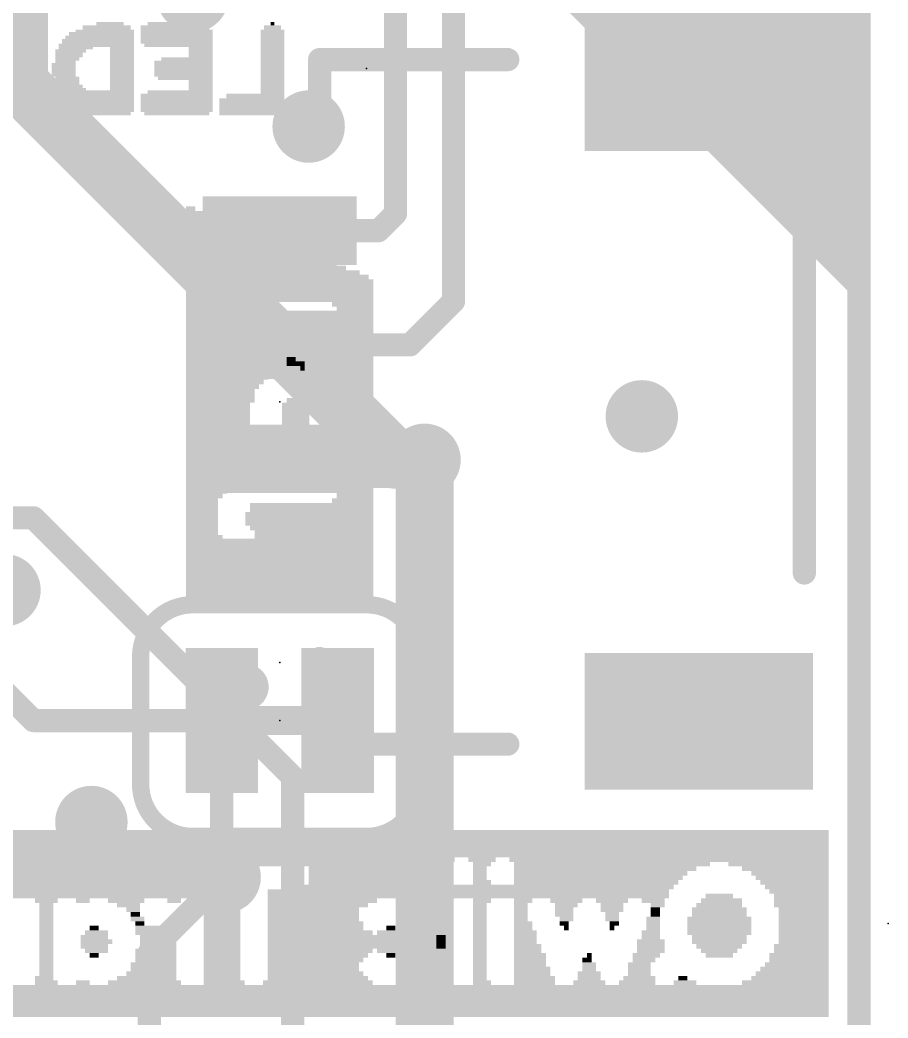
# Model space of a CAD drawing. Extents: x -31.8 to 54.9, y -15.3 to 25.5.
# Drawn here: x 18.04 to 25.65, y 7.3 to 16.05 of the extents above; entities that cross this region are included whole.
import ezdxf

# ---------------------------------------------------------------- set-up
doc = ezdxf.new("R2010")
doc.units = 0
for name, color, linetype in [('1', 12, 'CONTINUOUS'), ('16', 132, 'CONTINUOUS'), ('18', 110, 'CONTINUOUS'), ('20', 53, 'CONTINUOUS'), ('21', 41, 'CONTINUOUS'), ('22', 40, 'CONTINUOUS'), ('23', 53, 'CONTINUOUS'), ('24', 53, 'CONTINUOUS')]:
    doc.layers.add(name, color=color, linetype=linetype)

# ---------------------------------------------------------------- blocks, each defined once
blk = doc.blocks.new('RECT')
blk.add_solid([(-0.5, -0.5), (0.5, -0.5), (-0.5, 0.5), (0.5, 0.5)])
blk = doc.blocks.new('ROUNDV')
at = {"const_width": 0.5}
blk.add_lwpolyline([(0, -0.25, 1), (0, 0.25, 1), (0, -0.25)], format="xyb", dxfattribs=at)

msp = doc.modelspace()

# ---------------------------------------------------------------- linework, layer by layer
at = {"layer": '1'}
for points, const_width in [([(25.4, 25.4), (25.4, 0)], 0.2032), ([(21.336, 14.351), (21.336, 19.939)], 0.2032), ([(21.844, 13.581), (21.844, 19.5707)], 0.2032), ([(21.185, 14.2), (21.336, 14.351)], 0.2032), ([(20.32, 14.2), (21.185, 14.2)], 0.2032), ([(21.463, 13.2), (21.844, 13.581)], 0.2032), ([(20.32, 13.2), (21.463, 13.2)], 0.2032), ([(21.582, 12.2), (20.32, 12.2)], 0.508), ([(21.59, 12.192), (21.582, 12.2)], 0.508), ([(21.59, 5.969), (21.59, 12.192)], 0.508), ([(18.161, 11.684), (17.6446, 11.684)], 0.2032), ([(20.4343, 9.4107), (18.161, 11.684)], 0.2032), ([(20.4343, 6.858), (20.4343, 9.4107)], 0.2032), ([(19.8374, 8.5344), (19.177, 7.874)], 0.2032), ([(19.177, 7.874), (19.177, 5.715)], 0.2032)]:
    msp.add_lwpolyline(points, dxfattribs=dict(at, const_width=const_width))
for points, const_width in [([(21.3719, 14.3151, 1), (21.3001, 14.3869)], 0.1016), ([(21.2852, 14.351, 1), (21.3868, 14.351)], 0.1016), ([(20.32, 14.2508, 1), (20.32, 14.1492)], 0.1016), ([(21.1491, 14.2359, 1), (21.2209, 14.1641)], 0.1016), ([(21.185, 14.1492, 1), (21.185, 14.2508)], 0.1016), ([(21.8799, 13.5451, 1), (21.8081, 13.6169)], 0.1016), ([(21.7932, 13.581, 1), (21.8948, 13.581)], 0.1016), ([(20.32, 13.2508, 1), (20.32, 13.1492)], 0.1016), ([(21.463, 13.1492, 1), (21.463, 13.2508)], 0.1016), ([(21.4271, 13.2359, 1), (21.4989, 13.1641)], 0.1016), ([(20.32, 12.327, 1), (20.32, 12.073)], 0.254), ([(21.6718, 12.2898, 1), (21.4922, 12.1102)], 0.254), ([(21.717, 12.192, 1), (21.463, 12.192)], 0.254), ([(21.582, 12.073, 1), (21.582, 12.327)], 0.254), ([(21.5002, 12.1022, 1), (21.6798, 12.2818)], 0.254), ([(18.1969, 11.7199, 1), (18.1251, 11.6481)], 0.1016), ([(18.161, 11.6332, 1), (18.161, 11.7348)], 0.1016), ([(20.4851, 9.4107, 1), (20.3835, 9.4107)], 0.1016), ([(20.3984, 9.3748, 1), (20.4702, 9.4466)], 0.1016), ([(19.8733, 8.4985, 1), (19.8015, 8.5703)], 0.1016), ([(19.2278, 7.874, 1), (19.1262, 7.874)], 0.1016), ([(19.1411, 7.9099, 1), (19.2129, 7.8381)], 0.1016)]:
    msp.add_lwpolyline(points, format="xyb", dxfattribs=dict(at, const_width=const_width))
at = {"layer": '16'}
for points, const_width in [([(25.4, 25.4), (25.4, 0)], 0.2032), ([(18.034, 15.494), (18.034, 16.383)], 0.508), ([(19.05, 14.478), (18.034, 15.494)], 0.508), ([(19.05, 14.478), (21.336, 12.192)], 0.508), ([(21.336, 12.192), (21.59, 12.192)], 0.508), ([(16.5735, 11.4935), (18.161, 9.906)], 0.2032), ([(18.161, 9.906), (19.812, 9.906)], 0.2032), ([(19.812, 8.5598), (19.812, 9.906)], 0.2032), ([(19.812, 8.5598), (19.8374, 8.5344)], 0.2032)]:
    msp.add_lwpolyline(points, dxfattribs=dict(at, const_width=const_width))
for points, const_width in [([(18.1238, 15.5838, 1), (17.9442, 15.4042)], 0.254), ([(17.907, 15.494, 1), (18.161, 15.494)], 0.254), ([(19.1398, 14.5678, 1), (18.9602, 14.3882)], 0.254), ([(18.9602, 14.3882, 1), (19.1398, 14.5678)], 0.254), ([(21.336, 12.319, 1), (21.336, 12.065)], 0.254), ([(21.59, 12.065, 1), (21.59, 12.319)], 0.254), ([(21.2462, 12.1022, 1), (21.4258, 12.2818)], 0.254), ([(18.161, 9.9568, 1), (18.161, 9.8552)], 0.1016), ([(18.1251, 9.8701, 1), (18.1969, 9.9419)], 0.1016), ([(19.8628, 9.906, 1), (19.7612, 9.906)], 0.1016), ([(19.812, 9.8552, 1), (19.812, 9.9568)], 0.1016), ([(19.8479, 8.5957, 1), (19.7761, 8.5239)], 0.1016), ([(19.7612, 8.5598, 1), (19.8628, 8.5598)], 0.1016), ([(19.8015, 8.4985, 1), (19.8733, 8.5703)], 0.1016)]:
    msp.add_lwpolyline(points, format="xyb", dxfattribs=dict(at, const_width=const_width))
at = {"layer": '20', "const_width": 0.2032}
msp.add_lwpolyline([(25.4, 0), (25.4, 25.4)], dxfattribs=at)
at = {"layer": '21', "const_width": 0.2032}
for points in [[(20.67, 14.95), (20.67, 15.7)], [(20.67, 15.7), (22.32, 15.7)], [(24.92, 11.2), (24.92, 14.2)], [(20.67, 9.7), (20.67, 10.45)], [(22.32, 9.7), (20.67, 9.7)]]:
    msp.add_lwpolyline(points, dxfattribs=at)
at = {"layer": '21'}
for points, const_width in [([(20.7208, 15.7, 1), (20.6192, 15.7)], 0.1016), ([(20.67, 15.7508, 1), (20.67, 15.6492)], 0.1016), ([(22.32, 15.6492, 1), (22.32, 15.7508)], 0.1016), ([(20.6192, 14.95, 1), (20.7208, 14.95)], 0.1016), ([(24.9708, 14.2, 1), (24.8692, 14.2)], 0.1016), ([(24.8692, 11.2, 1), (24.9708, 11.2)], 0.1016), ([(20.7208, 10.45, 1), (20.6192, 10.45)], 0.1016), ([(20.02, 10.0984, 1), (20.02, 10.3016, 1), (20.02, 10.0984)], 0.2032), ([(20.67, 9.7508, 1), (20.67, 9.6492)], 0.1016), ([(22.32, 9.6492, 1), (22.32, 9.7508)], 0.1016), ([(20.6192, 9.7, 1), (20.7208, 9.7)], 0.1016)]:
    msp.add_lwpolyline(points, format="xyb", dxfattribs=dict(at, const_width=const_width))
at = {"layer": '22'}
for points, const_width in [([(13.716, 25.4), (25.4, 13.716)], 0.2032), ([(25.4, 13.716), (25.4, 18.161)], 0.2032), ([(23.0632, 16.0528), (25.4, 16.0528)], 0.2032), ([(23.2664, 15.8496), (25.4, 15.8496)], 0.2032), ([(23.4696, 15.6464), (25.4, 15.6464)], 0.2032), ([(23.6728, 15.4432), (25.4, 15.4432)], 0.2032), ([(23.876, 15.24), (25.4, 15.24)], 0.2032), ([(24.0792, 15.0368), (25.4, 15.0368)], 0.2032), ([(24.2824, 14.8336), (25.4, 14.8336)], 0.2032), ([(24.4856, 14.6304), (25.4, 14.6304)], 0.2032), ([(24.6888, 14.4272), (25.4, 14.4272)], 0.2032), ([(24.892, 14.224), (25.4, 14.224)], 0.2032), ([(25.0952, 14.0208), (25.4, 14.0208)], 0.2032), ([(25.2984, 13.8176), (25.4, 13.8176)], 0.2032), ([(21.082, 10.922), (19.558, 10.922)], 0.1524), ([(19.1008, 9.3472), (19.1008, 10.4648)], 0.1524), ([(21.5392, 9.3472), (21.5392, 10.4648)], 0.1524), ([(19.558, 8.89), (21.082, 8.89)], 0.1524)]:
    msp.add_lwpolyline(points, dxfattribs=dict(at, const_width=const_width))
for points, const_width in [([(23.0632, 16.1036, 1), (23.0632, 16.002)], 0.1016), ([(25.4, 16.002, 1), (25.4, 16.1036)], 0.1016), ([(23.2664, 15.9004, 1), (23.2664, 15.7988)], 0.1016), ([(25.4, 15.7988, 1), (25.4, 15.9004)], 0.1016), ([(23.4696, 15.6972, 1), (23.4696, 15.5956)], 0.1016), ([(25.4, 15.5956, 1), (25.4, 15.6972)], 0.1016), ([(23.6728, 15.494, 1), (23.6728, 15.3924)], 0.1016), ([(25.4, 15.3924, 1), (25.4, 15.494)], 0.1016), ([(23.876, 15.2908, 1), (23.876, 15.1892)], 0.1016), ([(25.4, 15.1892, 1), (25.4, 15.2908)], 0.1016), ([(24.0792, 15.0876, 1), (24.0792, 14.986)], 0.1016), ([(25.4, 14.986, 1), (25.4, 15.0876)], 0.1016), ([(24.2824, 14.8844, 1), (24.2824, 14.7828)], 0.1016), ([(25.4, 14.7828, 1), (25.4, 14.8844)], 0.1016), ([(24.4856, 14.6812, 1), (24.4856, 14.5796)], 0.1016), ([(25.4, 14.5796, 1), (25.4, 14.6812)], 0.1016), ([(24.6888, 14.478, 1), (24.6888, 14.3764)], 0.1016), ([(25.4, 14.3764, 1), (25.4, 14.478)], 0.1016), ([(24.892, 14.2748, 1), (24.892, 14.1732)], 0.1016), ([(25.4, 14.1732, 1), (25.4, 14.2748)], 0.1016), ([(25.0952, 14.0716, 1), (25.0952, 13.97)], 0.1016), ([(25.4, 13.97, 1), (25.4, 14.0716)], 0.1016), ([(25.2984, 13.8684, 1), (25.2984, 13.7668)], 0.1016), ([(25.4, 13.7668, 1), (25.4, 13.8684)], 0.1016), ([(25.3492, 13.716, 1), (25.4508, 13.716)], 0.1016), ([(25.3641, 13.6801, 1), (25.4359, 13.7519)], 0.1016), ([(19.558, 10.922, 0.4142), (19.1008, 10.4648)], 0.1524), ([(19.558, 10.9601, 1), (19.558, 10.8839)], 0.0762), ([(19.558, 10.8839, 1), (19.558, 10.9601)], 0.0762), ([(21.5392, 10.4648, 0.4142), (21.082, 10.922)], 0.1524), ([(21.082, 10.9601, 1), (21.082, 10.8839)], 0.0762), ([(21.082, 10.8839, 1), (21.082, 10.9601)], 0.0762), ([(19.1389, 10.4648, 1), (19.0627, 10.4648)], 0.0762), ([(19.0627, 10.4648, 1), (19.1389, 10.4648)], 0.0762), ([(21.5773, 10.4648, 1), (21.5011, 10.4648)], 0.0762), ([(21.5011, 10.4648, 1), (21.5773, 10.4648)], 0.0762), ([(19.1008, 9.3472, 0.4142), (19.558, 8.89)], 0.1524), ([(19.1389, 9.3472, 1), (19.0627, 9.3472)], 0.0762), ([(19.0627, 9.3472, 1), (19.1389, 9.3472)], 0.0762), ([(21.082, 8.89, 0.4142), (21.5392, 9.3472)], 0.1524), ([(21.5773, 9.3472, 1), (21.5011, 9.3472)], 0.0762), ([(21.5011, 9.3472, 1), (21.5773, 9.3472)], 0.0762), ([(19.558, 8.9281, 1), (19.558, 8.8519)], 0.0762), ([(19.558, 8.8519, 1), (19.558, 8.9281)], 0.0762), ([(21.082, 8.9281, 1), (21.082, 8.8519)], 0.0762), ([(21.082, 8.8519, 1), (21.082, 8.9281)], 0.0762)]:
    msp.add_lwpolyline(points, format="xyb", dxfattribs=dict(at, const_width=const_width))
at = {"layer": '23'}
msp.add_point((20.32, 12.7), dxfattribs=at)
at = {"layer": '24'}
for p in [(21.082, 15.621), (20.32, 10.414), (20.32, 9.906), (25.654, 8.128)]:
    msp.add_point(p, dxfattribs=at)

# ---------------------------------------------------------------- block references
at = {"layer": '1', "rotation": 90}
for p, xscale, yscale in [((23.995, 15.5), 1.2, 2), ((20.32, 14.2), 0.6, 1.35), ((20.32, 13.2), 0.6, 1.35), ((20.32, 12.2), 0.6, 1.35), ((20.32, 11.2), 0.6, 1.35), ((23.995, 9.9), 1.2, 2)]:
    msp.add_blockref('RECT', p, dxfattribs=dict(at, xscale=xscale, yscale=yscale))
at = {"layer": '16', "rotation": 180}
for p, xscale, yscale in [((19.812, 9.906), 0.635, 1.27), ((20.828, 9.906), 0.635, 1.27), ((20.32, 9.906), 0.4064, 0.254)]:
    msp.add_blockref('RECT', p, dxfattribs=dict(at, xscale=xscale, yscale=yscale))
at = {"layer": '18', "xscale": 0.635, "yscale": 0.635}
for p in [(19.558, 16.256), (19.558, 16.256), (20.574, 15.113), (20.574, 15.113), (23.495, 12.573), (23.495, 12.573), (21.59, 12.192), (21.59, 12.192), (17.907, 11.049), (17.907, 11.049), (18.669, 9.017), (18.669, 9.017), (19.8374, 8.5344), (19.8374, 8.5344)]:
    msp.add_blockref('ROUNDV', p, dxfattribs=at)
at = {"layer": '22'}
for p, xscale, yscale, rotation in [((18.832, 16.016), 0.24, 0.03, 180), ((19.402, 16.016), 0.48, 0.03, 180), ((20.257, 16.016), 0.03, 0.03, 180), ((18.757, 15.926), 0.57, 0.03, 180), ((18.787, 15.946), 0.51, 0.03, 180), ((18.802, 15.981), 0.42, 0.04, 180), ((19.402, 15.981), 0.6, 0.04, 180), ((19.417, 15.946), 0.63, 0.03, 180), ((19.417, 15.926), 0.63, 0.03, 180), ((20.257, 15.946), 0.21, 0.03, 180), ((20.257, 15.926), 0.21, 0.03, 180), ((20.257, 15.981), 0.15, 0.04, 180), ((18.712, 15.826), 0.66, 0.03, 180), ((18.727, 15.861), 0.63, 0.04, 180), ((18.742, 15.896), 0.6, 0.03, 180), ((19.417, 15.896), 0.63, 0.03, 180), ((19.417, 15.861), 0.63, 0.04, 180), ((19.432, 15.826), 0.6, 0.03, 180), ((20.257, 15.896), 0.21, 0.03, 180), ((20.257, 15.861), 0.21, 0.04, 180), ((20.257, 15.826), 0.21, 0.03, 180), ((18.487, 15.776), 0.27, 0.03, 180), ((18.472, 15.741), 0.24, 0.04, 180), ((18.532, 15.806), 0.3, 0.03, 180), ((18.937, 15.806), 0.21, 0.03, 180), ((18.937, 15.776), 0.21, 0.03, 180), ((18.937, 15.741), 0.21, 0.04, 180), ((19.627, 15.806), 0.21, 0.03, 180), ((19.627, 15.776), 0.21, 0.03, 180), ((19.627, 15.741), 0.21, 0.04, 180), ((20.257, 15.806), 0.21, 0.03, 180), ((20.257, 15.776), 0.21, 0.03, 180), ((20.257, 15.741), 0.21, 0.04, 180), ((18.427, 15.656), 0.21, 0.03, 180), ((18.457, 15.706), 0.21, 0.03, 180), ((18.442, 15.676), 0.18, 0.03, 180), ((18.937, 15.706), 0.21, 0.03, 180), ((18.937, 15.676), 0.21, 0.03, 180), ((18.937, 15.656), 0.21, 0.03, 180), ((19.477, 15.676), 0.51, 0.03, 180), ((19.477, 15.656), 0.51, 0.03, 180), ((19.507, 15.706), 0.45, 0.03, 180), ((20.257, 15.706), 0.21, 0.03, 180), ((20.257, 15.676), 0.21, 0.03, 180), ((20.257, 15.656), 0.21, 0.03, 180), ((18.427, 15.621), 0.21, 0.04, 180), ((18.427, 15.586), 0.21, 0.03, 180), ((18.427, 15.566), 0.21, 0.03, 180), ((18.937, 15.621), 0.21, 0.04, 180), ((18.937, 15.586), 0.21, 0.03, 180), ((18.937, 15.566), 0.21, 0.03, 180), ((19.477, 15.621), 0.51, 0.04, 180), ((19.477, 15.586), 0.51, 0.03, 180), ((19.477, 15.566), 0.51, 0.03, 180), ((20.257, 15.621), 0.21, 0.04, 180), ((20.257, 15.586), 0.21, 0.03, 180), ((20.257, 15.566), 0.21, 0.03, 180), ((18.457, 15.536), 0.21, 0.03, 180), ((18.457, 15.501), 0.21, 0.04, 180), ((18.937, 15.536), 0.21, 0.03, 180), ((18.937, 15.501), 0.21, 0.04, 180), ((19.492, 15.536), 0.48, 0.03, 180), ((19.627, 15.501), 0.21, 0.04, 180), ((20.257, 15.536), 0.21, 0.03, 180), ((20.257, 15.501), 0.21, 0.04, 180), ((18.472, 15.466), 0.24, 0.03, 180), ((18.502, 15.436), 0.24, 0.03, 180), ((18.712, 15.416), 0.66, 0.03, 180), ((18.727, 15.381), 0.63, 0.04, 180), ((18.937, 15.466), 0.21, 0.03, 180), ((18.937, 15.436), 0.21, 0.03, 180), ((19.417, 15.381), 0.63, 0.04, 180), ((19.447, 15.416), 0.57, 0.03, 180), ((19.627, 15.466), 0.21, 0.03, 180), ((19.627, 15.436), 0.21, 0.03, 180), ((20.107, 15.381), 0.51, 0.04, 180), ((20.257, 15.466), 0.21, 0.03, 180), ((20.257, 15.436), 0.21, 0.03, 180), ((20.257, 15.416), 0.21, 0.03, 180), ((18.742, 15.346), 0.6, 0.03, 180), ((18.757, 15.326), 0.57, 0.03, 180), ((18.772, 15.296), 0.54, 0.03, 180), ((19.417, 15.346), 0.63, 0.03, 180), ((19.417, 15.326), 0.63, 0.03, 180), ((19.417, 15.296), 0.63, 0.03, 180), ((20.077, 15.346), 0.57, 0.03, 180), ((20.077, 15.326), 0.57, 0.03, 180), ((20.077, 15.296), 0.57, 0.03, 180), ((18.787, 15.261), 0.51, 0.04, 180), ((18.817, 15.226), 0.39, 0.03, 180), ((19.417, 15.261), 0.63, 0.04, 180), ((19.417, 15.226), 0.57, 0.03, 180), ((20.077, 15.261), 0.57, 0.04, 180), ((20.062, 15.226), 0.54, 0.03, 180), ((19.52, 12.674), 3.48, 0.04, 90), ((19.56, 12.674), 3.48, 0.04, 90), ((19.6, 12.654), 3.44, 0.04, 90), ((19.64, 12.654), 3.44, 0.04, 90), ((19.68, 12.634), 3.4, 0.04, 90), ((19.72, 12.634), 3.4, 0.04, 90), ((19.76, 12.634), 3.4, 0.04, 90), ((19.8, 13.914), 0.76, 0.04, 90), ((19.84, 13.914), 0.76, 0.04, 90), ((19.88, 13.914), 0.68, 0.04, 90), ((19.92, 13.914), 0.68, 0.04, 90), ((19.96, 13.914), 0.68, 0.04, 90), ((20, 13.894), 0.64, 0.04, 90), ((20.04, 13.894), 0.64, 0.04, 90), ((20.08, 13.874), 0.6, 0.04, 90), ((20.12, 13.874), 0.6, 0.04, 90), ((20.16, 13.874), 0.6, 0.04, 90), ((20.2, 13.854), 0.56, 0.04, 90), ((20.24, 13.854), 0.56, 0.04, 90), ((20.28, 13.834), 0.52, 0.04, 90), ((20.32, 13.834), 0.52, 0.04, 90), ((20.36, 13.834), 0.52, 0.04, 90), ((20.4, 13.834), 0.52, 0.04, 90), ((20.44, 13.814), 0.48, 0.04, 90), ((20.48, 13.814), 0.48, 0.04, 90), ((20.52, 13.794), 0.44, 0.04, 90), ((20.56, 13.794), 0.44, 0.04, 90), ((20.6, 13.794), 0.44, 0.04, 90), ((20.64, 13.774), 0.4, 0.04, 90), ((20.68, 13.774), 0.4, 0.04, 90), ((20.72, 13.754), 0.36, 0.04, 90), ((20.76, 13.754), 0.36, 0.04, 90), ((20.8, 13.734), 0.4, 0.04, 90), ((20.84, 12.414), 2.96, 0.04, 90), ((20.88, 12.414), 2.96, 0.04, 90), ((20.92, 12.394), 2.92, 0.04, 90), ((20.96, 12.394), 2.92, 0.04, 90), ((21, 12.394), 2.92, 0.04, 90), ((21.04, 12.374), 2.88, 0.04, 90), ((21.08, 12.374), 2.88, 0.04, 90), ((21.12, 12.354), 2.84, 0.04, 90), ((19.8, 12.874), 0.92, 0.04, 90), ((19.84, 12.874), 0.92, 0.04, 90), ((20.8, 13.054), 0.56, 0.04, 90), ((19.88, 12.874), 0.84, 0.04, 90), ((19.92, 12.874), 0.84, 0.04, 90), ((19.96, 12.874), 0.84, 0.04, 90), ((20, 12.874), 0.84, 0.04, 90), ((20.04, 12.874), 0.84, 0.04, 90), ((20.08, 12.994), 0.6, 0.04, 90), ((20.12, 13.054), 0.48, 0.04, 90), ((20.16, 13.074), 0.44, 0.04, 90), ((20.2, 13.094), 0.4, 0.04, 90), ((20.24, 13.114), 0.36, 0.04, 90), ((20.28, 13.134), 0.32, 0.04, 90), ((20.32, 13.134), 0.32, 0.04, 90), ((20.36, 13.134), 0.32, 0.04, 90), ((20.68, 13.074), 0.28, 0.04, 90), ((20.72, 13.074), 0.36, 0.04, 90), ((20.76, 13.074), 0.44, 0.04, 90), ((20.6, 13.054), 0.16, 0.04, 90), ((20.64, 13.054), 0.24, 0.04, 90), ((20.4, 13.054), 0.08, 0.04, 90), ((20.44, 13.054), 0.08, 0.04, 90), ((20.48, 13.034), 0.04, 0.04, 90), ((20.52, 13.014), 0.08, 0.04, 90), ((20.56, 13.034), 0.12, 0.04, 90), ((20.36, 12.574), 0.24, 0.04, 90), ((20.4, 12.594), 0.28, 0.04, 90), ((20.44, 12.594), 0.28, 0.04, 90), ((20.48, 12.594), 0.28, 0.04, 90), ((20.52, 12.594), 0.28, 0.04, 90), ((20.56, 12.574), 0.24, 0.04, 90), ((19.8, 12.034), 0.36, 0.04, 90), ((19.84, 12.054), 0.32, 0.04, 90), ((19.88, 12.054), 0.24, 0.04, 90), ((19.92, 12.074), 0.2, 0.04, 90), ((19.96, 12.094), 0.16, 0.04, 90), ((20, 12.094), 0.16, 0.04, 90), ((20.04, 12.114), 0.12, 0.04, 90), ((20.08, 12.114), 0.12, 0.04, 90), ((20.12, 12.114), 0.12, 0.04, 90), ((20.16, 12.114), 0.12, 0.04, 90), ((20.2, 12.114), 0.12, 0.04, 90), ((20.24, 12.114), 0.12, 0.04, 90), ((20.28, 12.114), 0.12, 0.04, 90), ((20.32, 12.114), 0.12, 0.04, 90), ((20.36, 12.114), 0.12, 0.04, 90), ((20.4, 12.114), 0.12, 0.04, 90), ((20.44, 12.114), 0.12, 0.04, 90), ((20.48, 12.114), 0.12, 0.04, 90), ((20.52, 12.114), 0.12, 0.04, 90), ((20.56, 12.114), 0.12, 0.04, 90), ((20.6, 12.114), 0.12, 0.04, 90), ((20.64, 12.114), 0.12, 0.04, 90), ((20.68, 12.114), 0.12, 0.04, 90), ((20.72, 12.114), 0.12, 0.04, 90), ((20.76, 12.114), 0.12, 0.04, 90), ((20.8, 12.134), 0.16, 0.04, 90), ((20.08, 11.694), 0.24, 0.04, 90), ((20.12, 11.374), 0.88, 0.04, 90), ((20.16, 11.374), 0.88, 0.04, 90), ((20.2, 11.374), 0.88, 0.04, 90), ((20.24, 11.374), 0.88, 0.04, 90), ((20.28, 11.374), 0.88, 0.04, 90), ((20.32, 11.374), 0.88, 0.04, 90), ((20.36, 11.374), 0.88, 0.04, 90), ((20.4, 11.374), 0.88, 0.04, 90), ((20.44, 11.374), 0.88, 0.04, 90), ((20.48, 11.374), 0.88, 0.04, 90), ((20.52, 11.374), 0.88, 0.04, 90), ((20.56, 11.374), 0.88, 0.04, 90), ((20.6, 11.374), 0.88, 0.04, 90), ((20.64, 11.374), 0.88, 0.04, 90), ((20.68, 11.374), 0.88, 0.04, 90), ((20.72, 11.374), 0.88, 0.04, 90), ((20.76, 11.374), 0.88, 0.04, 90), ((20.8, 11.394), 0.92, 0.04, 90), ((20.04, 11.674), 0.12, 0.04, 90), ((19.8, 11.234), 0.6, 0.04, 90), ((19.84, 11.194), 0.52, 0.04, 90), ((19.88, 11.174), 0.48, 0.04, 90), ((19.92, 11.154), 0.44, 0.04, 90), ((19.96, 11.154), 0.44, 0.04, 90), ((20, 11.154), 0.44, 0.04, 90), ((20.04, 11.154), 0.44, 0.04, 90), ((20.08, 11.174), 0.48, 0.04, 90), ((12.754, 8.928), 24.76, 0.04, 180), ((12.754, 8.888), 24.76, 0.04, 180), ((12.754, 8.848), 24.76, 0.04, 180), ((12.754, 8.808), 24.76, 0.04, 180), ((12.754, 8.768), 24.76, 0.04, 180), ((12.754, 8.728), 24.76, 0.04, 180), ((15.034, 8.688), 13.64, 0.04, 180), ((16.514, 8.648), 10.6, 0.04, 180), ((22.094, 8.688), 0.24, 0.04, 180), ((22.094, 8.648), 0.16, 0.04, 180), ((23.734, 8.688), 2.8, 0.04, 180), ((23.234, 8.648), 1.72, 0.04, 180), ((24.694, 8.648), 0.88, 0.04, 180), ((15.474, 8.608), 8.28, 0.04, 180), ((16.054, 8.568), 7.04, 0.04, 180), ((21.174, 8.608), 1.2, 0.04, 180), ((21.174, 8.568), 1.2, 0.04, 180), ((22.074, 8.608), 0.12, 0.04, 180), ((22.074, 8.568), 0.12, 0.04, 180), ((23.174, 8.608), 1.6, 0.04, 180), ((23.134, 8.568), 1.52, 0.04, 180), ((24.754, 8.608), 0.76, 0.04, 180), ((24.794, 8.568), 0.68, 0.04, 180), ((16.054, 8.528), 7.04, 0.04, 180), ((16.054, 8.488), 7.04, 0.04, 180), ((21.174, 8.528), 1.2, 0.04, 180), ((21.194, 8.488), 1.24, 0.04, 180), ((22.074, 8.528), 0.12, 0.04, 180), ((22.094, 8.488), 0.16, 0.04, 180), ((23.114, 8.528), 1.48, 0.04, 180), ((23.094, 8.488), 1.44, 0.04, 180), ((24.814, 8.528), 0.64, 0.04, 180), ((24.834, 8.488), 0.6, 0.04, 180), ((16.074, 8.448), 7.08, 0.04, 180), ((16.254, 8.408), 7.44, 0.04, 180), ((21.974, 8.408), 3.52, 0.04, 180), ((22.154, 8.448), 3.24, 0.04, 180), ((24.854, 8.448), 0.56, 0.04, 180), ((24.874, 8.408), 0.52, 0.04, 180), ((16.254, 8.368), 7.44, 0.04, 180), ((18.274, 8.328), 0.2, 0.04, 180), ((18.594, 8.328), 0.12, 0.04, 180), ((18.974, 8.328), 0.32, 0.04, 180), ((19.394, 8.328), 0.12, 0.04, 180), ((19.814, 8.328), 0.32, 0.04, 180), ((21.974, 8.368), 3.52, 0.04, 180), ((20.694, 8.328), 0.96, 0.04, 180), ((21.614, 8.328), 0.4, 0.04, 180), ((22.094, 8.328), 0.16, 0.04, 180), ((22.454, 8.328), 0.16, 0.04, 180), ((22.834, 8.328), 0.28, 0.04, 180), ((23.234, 8.328), 0.28, 0.04, 180), ((23.594, 8.328), 0.2, 0.04, 180), ((24.194, 8.328), 0.36, 0.04, 180), ((24.174, 8.368), 0.24, 0.04, 180), ((24.894, 8.368), 0.48, 0.04, 180), ((24.894, 8.328), 0.48, 0.04, 180), ((18.274, 8.288), 0.12, 0.04, 180), ((18.274, 8.248), 0.12, 0.04, 180), ((18.274, 8.208), 0.12, 0.04, 180), ((18.994, 8.288), 0.2, 0.04, 180), ((19.034, 8.248), 0.12, 0.04, 180), ((19.054, 8.208), 0.08, 0.04, 180), ((19.814, 8.288), 0.32, 0.04, 180), ((19.814, 8.248), 0.32, 0.04, 180), ((19.814, 8.208), 0.32, 0.04, 180), ((20.654, 8.288), 0.88, 0.04, 180), ((20.614, 8.248), 0.8, 0.04, 180), ((20.614, 8.208), 0.8, 0.04, 180), ((21.634, 8.288), 0.28, 0.04, 180), ((21.674, 8.248), 0.2, 0.04, 180), ((21.694, 8.208), 0.16, 0.04, 180), ((22.074, 8.288), 0.12, 0.04, 180), ((22.074, 8.248), 0.12, 0.04, 180), ((22.074, 8.208), 0.12, 0.04, 180), ((22.434, 8.288), 0.12, 0.04, 180), ((22.434, 8.248), 0.12, 0.04, 180), ((22.434, 8.208), 0.12, 0.04, 180), ((22.834, 8.288), 0.2, 0.04, 180), ((22.814, 8.248), 0.16, 0.04, 180), ((22.814, 8.208), 0.16, 0.04, 180), ((23.234, 8.288), 0.2, 0.04, 180), ((23.234, 8.248), 0.2, 0.04, 180), ((23.234, 8.208), 0.12, 0.04, 180), ((23.634, 8.288), 0.12, 0.04, 180), ((23.614, 8.248), 0.08, 0.04, 180), ((23.614, 8.208), 0.08, 0.04, 180), ((24.174, 8.248), 0.48, 0.04, 180), ((24.174, 8.208), 0.48, 0.04, 180), ((24.174, 8.288), 0.4, 0.04, 180), ((24.894, 8.288), 0.48, 0.04, 180), ((24.914, 8.248), 0.44, 0.04, 180), ((24.914, 8.208), 0.44, 0.04, 180), ((18.274, 8.168), 0.12, 0.04, 180), ((18.274, 8.128), 0.12, 0.04, 180), ((19.074, 8.168), 0.12, 0.04, 180), ((19.094, 8.128), 0.08, 0.04, 180), ((19.814, 8.168), 0.32, 0.04, 180), ((19.814, 8.128), 0.32, 0.04, 180), ((20.614, 8.168), 0.8, 0.04, 180), ((20.634, 8.128), 0.84, 0.04, 180), ((21.694, 8.168), 0.16, 0.04, 180), ((21.714, 8.128), 0.12, 0.04, 180), ((22.074, 8.168), 0.12, 0.04, 180), ((22.074, 8.128), 0.12, 0.04, 180), ((22.434, 8.168), 0.12, 0.04, 180), ((22.454, 8.128), 0.16, 0.04, 180), ((22.834, 8.168), 0.12, 0.04, 180), ((22.814, 8.128), 0.08, 0.04, 180), ((23.234, 8.168), 0.12, 0.04, 180), ((23.254, 8.128), 0.08, 0.04, 180), ((23.594, 8.168), 0.12, 0.04, 180), ((23.594, 8.128), 0.12, 0.04, 180), ((24.174, 8.168), 0.56, 0.04, 180), ((24.174, 8.128), 0.56, 0.04, 180), ((24.914, 8.168), 0.44, 0.04, 180), ((24.914, 8.128), 0.44, 0.04, 180), ((18.274, 8.088), 0.12, 0.04, 180), ((18.274, 8.048), 0.12, 0.04, 180), ((18.714, 8.048), 0.2, 0.04, 180), ((18.694, 8.088), 0.08, 0.04, 180), ((19.214, 8.088), 0.32, 0.04, 180), ((19.234, 8.048), 0.36, 0.04, 180), ((19.814, 8.088), 0.32, 0.04, 180), ((19.814, 8.048), 0.32, 0.04, 180), ((20.634, 8.088), 0.84, 0.04, 180), ((20.674, 8.048), 0.92, 0.04, 180), ((21.294, 8.048), 0.24, 0.04, 180), ((21.294, 8.088), 0.08, 0.04, 180), ((21.714, 8.088), 0.12, 0.04, 180), ((21.714, 8.048), 0.12, 0.04, 180), ((22.074, 8.088), 0.12, 0.04, 180), ((22.074, 8.048), 0.12, 0.04, 180), ((22.454, 8.088), 0.16, 0.04, 180), ((22.474, 8.048), 0.2, 0.04, 180), ((22.834, 8.088), 0.04, 0.04, 180), ((23.234, 8.088), 0.04, 0.04, 180), ((23.574, 8.048), 0.16, 0.04, 180), ((23.594, 8.088), 0.12, 0.04, 180), ((24.174, 8.088), 0.56, 0.04, 180), ((24.174, 8.048), 0.56, 0.04, 180), ((24.914, 8.088), 0.44, 0.04, 180), ((24.914, 8.048), 0.44, 0.04, 180), ((18.274, 8.008), 0.12, 0.04, 180), ((18.274, 7.968), 0.12, 0.04, 180), ((18.694, 8.008), 0.24, 0.04, 180), ((18.714, 7.968), 0.28, 0.04, 180), ((19.254, 8.008), 0.32, 0.04, 180), ((19.254, 7.968), 0.32, 0.04, 180), ((19.814, 8.008), 0.32, 0.04, 180), ((19.814, 7.968), 0.32, 0.04, 180), ((20.814, 8.008), 1.2, 0.04, 180), ((20.814, 7.968), 1.2, 0.04, 180), ((21.734, 8.008), 0.08, 0.04, 180), ((21.734, 7.968), 0.08, 0.04, 180), ((22.074, 8.008), 0.12, 0.04, 180), ((22.074, 7.968), 0.12, 0.04, 180), ((22.474, 8.008), 0.2, 0.04, 180), ((22.474, 7.968), 0.2, 0.04, 180), ((23.574, 7.968), 0.24, 0.04, 180), ((23.574, 8.008), 0.16, 0.04, 180), ((24.174, 8.008), 0.48, 0.04, 180), ((24.174, 7.968), 0.48, 0.04, 180), ((24.914, 8.008), 0.44, 0.04, 180), ((24.914, 7.968), 0.44, 0.04, 180), ((18.274, 7.928), 0.12, 0.04, 180), ((18.274, 7.888), 0.12, 0.04, 180), ((18.694, 7.928), 0.24, 0.04, 180), ((18.714, 7.888), 0.2, 0.04, 180), ((19.234, 7.888), 0.36, 0.04, 180), ((19.254, 7.928), 0.32, 0.04, 180), ((19.814, 7.928), 0.32, 0.04, 180), ((19.814, 7.888), 0.32, 0.04, 180), ((20.814, 7.928), 1.2, 0.04, 180), ((20.674, 7.888), 0.92, 0.04, 180), ((21.294, 7.888), 0.24, 0.04, 180), ((21.714, 7.888), 0.12, 0.04, 180), ((21.734, 7.928), 0.08, 0.04, 180), ((22.074, 7.928), 0.12, 0.04, 180), ((22.074, 7.888), 0.12, 0.04, 180), ((22.494, 7.928), 0.24, 0.04, 180), ((22.494, 7.888), 0.24, 0.04, 180), ((23.574, 7.928), 0.24, 0.04, 180), ((23.574, 7.888), 0.24, 0.04, 180), ((24.174, 7.928), 0.4, 0.04, 180), ((24.174, 7.888), 0.32, 0.04, 180), ((24.894, 7.928), 0.48, 0.04, 180), ((24.894, 7.888), 0.48, 0.04, 180), ((18.274, 7.848), 0.12, 0.04, 180), ((18.274, 7.808), 0.12, 0.04, 180), ((18.274, 7.768), 0.12, 0.04, 180), ((18.694, 7.848), 0.08, 0.04, 180), ((19.214, 7.768), 0.4, 0.04, 180), ((19.234, 7.848), 0.36, 0.04, 180), ((19.234, 7.808), 0.36, 0.04, 180), ((19.814, 7.848), 0.32, 0.04, 180), ((19.814, 7.808), 0.32, 0.04, 180), ((19.814, 7.768), 0.32, 0.04, 180), ((20.654, 7.848), 0.88, 0.04, 180), ((20.634, 7.808), 0.84, 0.04, 180), ((20.614, 7.768), 0.8, 0.04, 180), ((21.294, 7.848), 0.08, 0.04, 180), ((21.694, 7.768), 0.16, 0.04, 180), ((21.714, 7.848), 0.12, 0.04, 180), ((21.714, 7.808), 0.12, 0.04, 180), ((22.074, 7.848), 0.12, 0.04, 180), ((22.074, 7.808), 0.12, 0.04, 180), ((22.074, 7.768), 0.12, 0.04, 180), ((22.514, 7.848), 0.28, 0.04, 180), ((22.514, 7.808), 0.28, 0.04, 180), ((22.514, 7.768), 0.28, 0.04, 180), ((23.014, 7.808), 0.08, 0.04, 180), ((23.034, 7.768), 0.12, 0.04, 180), ((23.034, 7.848), 0.04, 0.04, 180), ((23.474, 7.768), 0.2, 0.04, 180), ((23.534, 7.848), 0.24, 0.04, 180), ((23.514, 7.808), 0.2, 0.04, 180), ((24.174, 7.848), 0.24, 0.04, 180), ((24.854, 7.768), 0.56, 0.04, 180), ((24.874, 7.848), 0.52, 0.04, 180), ((24.874, 7.808), 0.52, 0.04, 180), ((18.274, 7.728), 0.12, 0.04, 180), ((18.274, 7.688), 0.12, 0.04, 180), ((19.194, 7.688), 0.44, 0.04, 180), ((19.214, 7.728), 0.4, 0.04, 180), ((19.814, 7.728), 0.32, 0.04, 180), ((19.814, 7.688), 0.32, 0.04, 180), ((20.614, 7.728), 0.8, 0.04, 180), ((20.634, 7.688), 0.84, 0.04, 180), ((21.674, 7.688), 0.2, 0.04, 180), ((21.694, 7.728), 0.16, 0.04, 180), ((22.074, 7.728), 0.12, 0.04, 180), ((22.074, 7.688), 0.12, 0.04, 180), ((22.534, 7.728), 0.32, 0.04, 180), ((22.534, 7.688), 0.32, 0.04, 180), ((23.034, 7.688), 0.2, 0.04, 180), ((23.034, 7.728), 0.12, 0.04, 180), ((23.474, 7.728), 0.2, 0.04, 180), ((23.474, 7.688), 0.2, 0.04, 180), ((24.814, 7.688), 0.64, 0.04, 180), ((24.834, 7.728), 0.6, 0.04, 180), ((18.254, 7.648), 0.16, 0.04, 180), ((18.274, 7.608), 0.2, 0.04, 180), ((18.594, 7.608), 0.12, 0.04, 180), ((19.134, 7.608), 0.64, 0.04, 180), ((19.154, 7.648), 0.52, 0.04, 180), ((19.814, 7.648), 0.32, 0.04, 180), ((19.834, 7.608), 0.36, 0.04, 180), ((20.654, 7.608), 0.96, 0.04, 180), ((20.654, 7.648), 0.88, 0.04, 180), ((21.614, 7.608), 0.4, 0.04, 180), ((21.634, 7.648), 0.28, 0.04, 180), ((22.074, 7.648), 0.12, 0.04, 180), ((22.094, 7.608), 0.16, 0.04, 180), ((22.554, 7.648), 0.36, 0.04, 180), ((22.554, 7.608), 0.36, 0.04, 180), ((23.034, 7.608), 0.28, 0.04, 180), ((23.034, 7.648), 0.2, 0.04, 180), ((23.454, 7.608), 0.32, 0.04, 180), ((23.474, 7.648), 0.28, 0.04, 180), ((23.874, 7.608), 0.2, 0.04, 180), ((23.854, 7.648), 0.08, 0.04, 180), ((24.754, 7.608), 0.76, 0.04, 180), ((24.794, 7.648), 0.68, 0.04, 180), ((20.874, 7.568), 8.52, 0.04, 180), ((20.874, 7.528), 8.52, 0.04, 180), ((20.874, 7.488), 8.52, 0.04, 180), ((20.874, 7.448), 8.52, 0.04, 180), ((20.874, 7.408), 8.52, 0.04, 180), ((20.874, 7.368), 8.52, 0.04, 180), ((20.874, 7.328), 8.52, 0.04, 180)]:
    msp.add_blockref('RECT', p, dxfattribs=dict(at, xscale=xscale, yscale=yscale, rotation=rotation))

doc.saveas('drawing.dxf')
